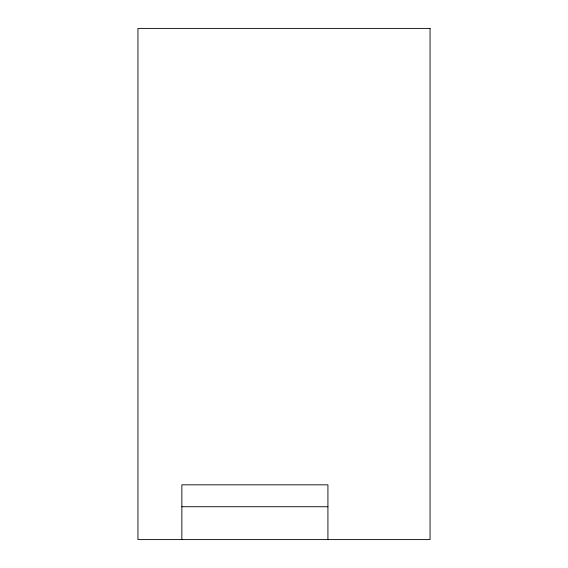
<?xml version="1.0" encoding="UTF-8"?>
<svg xmlns="http://www.w3.org/2000/svg" width="568" height="568" viewBox="0 0 568 568"><rect width="100%" height="100%" fill="white"/><g stroke="black" fill="none" stroke-linecap="round" stroke-linejoin="round"><path stroke-width="0.85" d="M181.859 506.734L327.921 506.734M327.921 539.6L327.921 484.831L181.859 484.831L181.859 539.6M430.054 28.4L137.946 28.4L137.946 539.6L430.054 539.6L430.054 28.4"/></g></svg>
